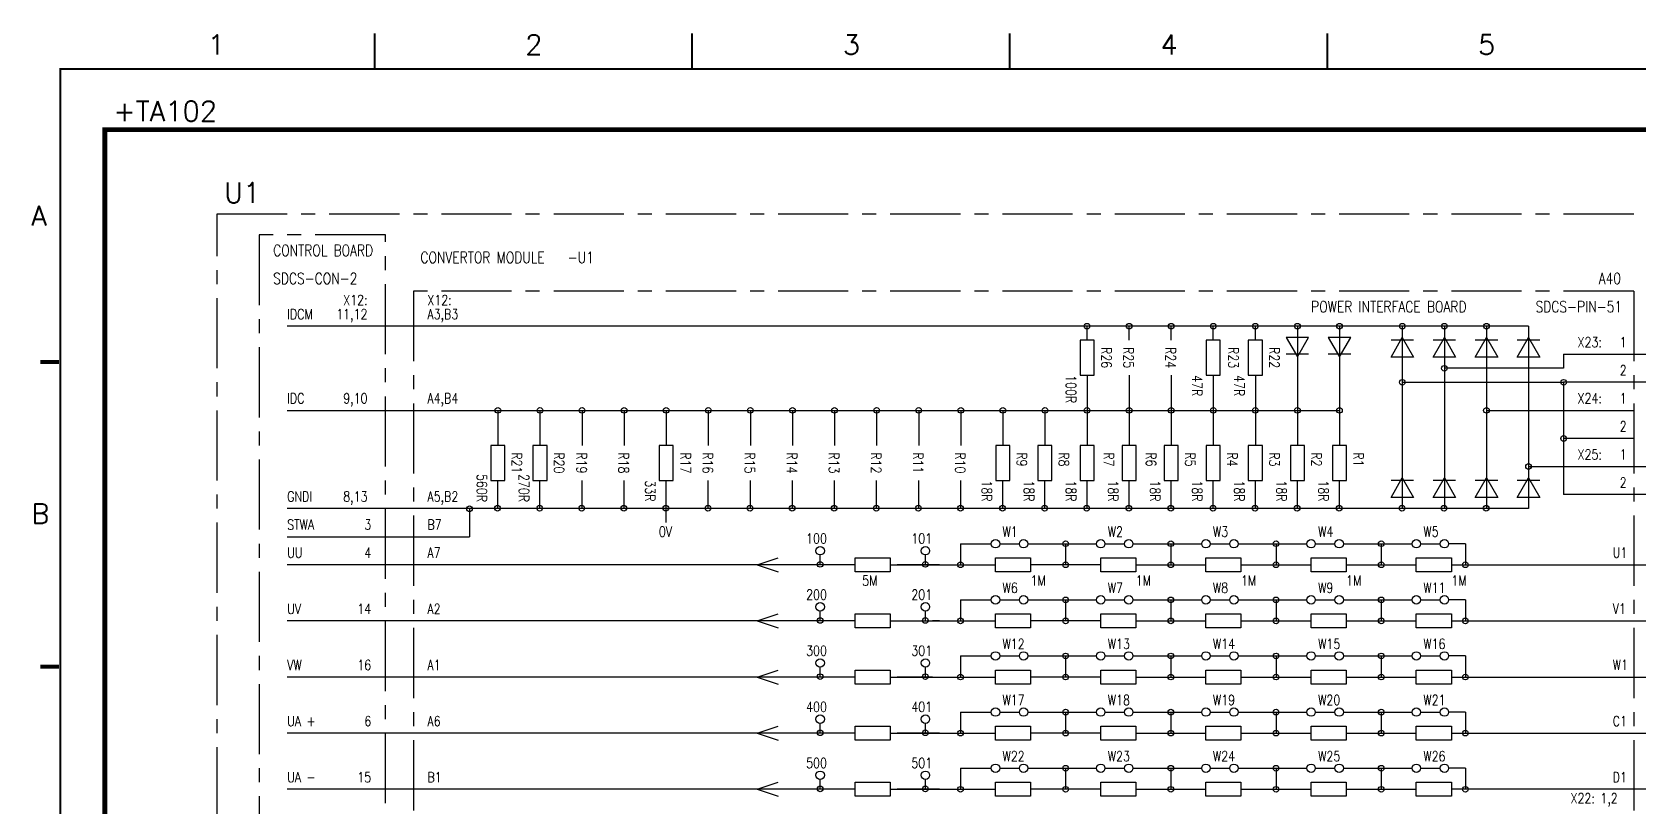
# Model space of a CAD drawing. Extents: x 437 to 897, y -43 to 292.
# Drawn here: x 436.7 to 723.1, y 154.1 to 292.1 of the extents above; entities that cross this region are included whole.
import ezdxf
from ezdxf.enums import TextEntityAlignment as Align

# ---------------------------------------------------------------- set-up
doc = ezdxf.new("R2010")
doc.units = 0
doc.header["$LTSCALE"] = 10
doc.header["$MEASUREMENT"] = 0
doc.linetypes.add('CENTER', pattern=[2, 1.25, -0.25, 0.25, -0.25])
doc.linetypes.add('DASHDOT', pattern=[1, 0.5, -0.25, 0, -0.25])
for name, color, linetype in [('1', 7, 'CONTINUOUS'), ('10', 5, 'CONTINUOUS'), ('2', 7, 'CONTINUOUS'), ('25', 3, 'CONTINUOUS'), ('25PK', 4, 'CENTER'), ('35', 2, 'CONTINUOUS')]:
    doc.layers.add(name, color=color, linetype=linetype)
doc.styles.add('ABBSTYLE', font='ROMANS.SHX', dxfattribs={"width": 0.8})
doc.styles.add('ROMANS', font='romans')
doc.styles.get("Standard").update_dxf_attribs({"font": 'simplex'})

# ---------------------------------------------------------------- blocks, each defined once
blk = doc.blocks.new('newcajec')
at = {"layer": '1'}
for points in [[(47.5, 272.5, 0.3, 0.3, 0), (47.5, 277.91, 0.3, 0.3, 0)], [(95.5, 272.5, 0.3, 0.3, 0), (95.5, 277.91, 0.3, 0.3, 0)], [(143.5, 272.5, 0.3, 0.3, 0), (143.5, 277.91, 0.3, 0.3, 0)], [(191.5, 272.5, 0.3, 0.3, 0), (191.5, 277.91, 0.3, 0.3, 0)], [(-2.99, 228.23, 0.6, 0.6, 0), (-0.18, 228.23, 0.6, 0.6, 0)], [(-2.99, 182.23, 0.6, 0.6, 0), (-0.18, 182.23, 0.6, 0.6, 0)]]:
    blk.add_lwpolyline(points, format="xyseb", dxfattribs=at)
at = {"layer": '1', "const_width": 0.3}
blk.add_lwpolyline([(0, 0), (0, 272.5), (383, 272.5), (383, 0)], close=True, dxfattribs=at)
at = {"layer": '1', "style": 'ROMANS'}
for s, p in [('1', (22.29, 274.68)), ('2', (70.29, 274.68)), ('3', (118.29, 274.68)), ('4', (166.29, 274.68)), ('5', (214.29, 274.68)), ('A', (-4.37, 248.84)), ('B', (-4.37, 203.84))]:
    blk.add_text(s, height=3, dxfattribs=at).set_placement(p)
at = {"layer": '10', "style": 'ROMANS'}
for tag, p in [('REV41', (3.5, 18.74)), ('REV43', (77.7, 18.74)), ('REV31', (3.5, 14.58)), ('REV33', (77.7, 14.58)), ('REV21', (3.5, 10.42)), ('REV23', (77.7, 10.42)), ('REV11', (3.5, 6.27)), ('REV13', (77.7, 6.27))]:
    blk.add_attdef(tag, text='', height=2.5, dxfattribs=at).set_placement(p, align=Align.MIDDLE)
for tag, p, height in [('REV42', (8, 17.49), 2.5), ('SHEETNAME1', (100.5, 15.83), 2.5), ('DESIGNCHECK', (180.74, 14.83), 2.5), ('DOCUMENTTYPE', (216.43, 16.8), 2.5), ('NOTA', (305.32, 15.8), 3), ('REV32', (8, 13.33), 2.5), ('OBJECT', (216.43, 12.4), 2.5), ('SHEETNAME2', (100.5, 11.67), 2.5), ('REV22', (8, 9.17), 2.5), ('SHEETNAME3', (100.5, 7.51), 2.5), ('DRAWINGCHECK', (180.53, 7.71), 2.5), ('CUSTOMER', (216.43, 8.08), 2.5), ('ORDER', (305.32, 7.3), 4.5), ('REV12', (8, 5.01), 2.5), ('SHEETNAME4', (100.5, 3.35), 2.5), ('DOCUMENT_ID', (305.32, 0.93), 4.4), ('USER', (180.63, 0.71), 2.5), ('DEPARTMENT', (271.93, 1.05), 2.5)]:
    blk.add_attdef(tag, p, '', height=height, dxfattribs=at)
for tag, width, p, p2 in [('REV44', 1.221199, (84.53, 17.49), (98.48, 17.49)), ('REV34', 1.221199, (84.53, 13.33), (98.48, 13.33)), ('REV24', 1.221199, (84.53, 9.17), (98.48, 9.17)), ('REV14', 1.221199, (84.53, 5.01), (98.48, 5.01)), ('CREATED2', 7.039915, (282.71, 1.05), (301.14, 1.05))]:
    blk.add_attdef(tag, text='', height=2.5, dxfattribs=dict(at, width=width)).set_placement(p, p2, align=Align.FIT)
for tag, p in [('SHEET', (382, 7.43)), ('NEXTSHEET', (382, 0.5))]:
    blk.add_attdef(tag, text='', height=2.5, dxfattribs=at).set_placement(p, align=Align.RIGHT)

msp = doc.modelspace()

# ---------------------------------------------------------------- linework, layer by layer
at = {"layer": '2', "color": 4, "linetype": 'CENTER'}
msp.add_line((477.16, 255.95), (477.16, 14.7), dxfattribs=at)
at = {"layer": '2', "color": 3, "linetype": 'DASHDOT', "const_width": 0.84}
msp.add_lwpolyline([(449.66, 274.7), (884.66, 274.7), (884.66, -5.8), (449.66, -5.8), (449.66, 274.7)], dxfattribs=at)
at = {"layer": '25PK'}
for p, q in [((469.66, 259.7), (809.66, 259.7)), ((469.66, 259.7), (809.66, 259.7)), ((469.66, 12.2), (469.66, 259.7)), ((499.66, 255.95), (477.16, 255.95)), ((499.66, 14.7), (499.66, 255.95)), ((722.16, 245.95), (504.66, 245.95)), ((504.66, 245.95), (504.66, 14.7)), ((722.16, 245.95), (722.16, 142.51))]:
    msp.add_line(p, q, dxfattribs=at)
at = {"layer": '35'}
for p, q in [((703.41, 239.7), (482.16, 239.7)), ((624.72, 237.2), (624.72, 239.7)), ((632.22, 237.2), (632.22, 239.7)), ((639.72, 237.2), (639.72, 239.7)), ((647.22, 237.2), (647.22, 239.7)), ((654.72, 237.2), (654.72, 239.7)), ((660.22, 237.7), (662.22, 234.23)), ((664.22, 237.7), (660.22, 237.7)), ((662.22, 239.7), (662.22, 218.45)), ((662.22, 234.23), (664.22, 237.7)), ((667.72, 237.7), (669.72, 234.23)), ((671.72, 237.7), (667.72, 237.7)), ((669.72, 239.7), (669.72, 218.45)), ((669.72, 234.23), (671.72, 237.7)), ((680.91, 239.7), (680.91, 207.2)), ((688.41, 239.7), (688.41, 207.2)), ((695.91, 239.7), (695.91, 207.2)), ((703.41, 239.7), (703.41, 207.2)), ((623.47, 237.2), (623.47, 230.95)), ((625.97, 237.2), (623.47, 237.2)), ((625.97, 230.95), (625.97, 237.2)), ((645.97, 237.2), (645.97, 230.95)), ((648.47, 237.2), (645.97, 237.2)), ((648.47, 230.95), (648.47, 237.2)), ((655.97, 237.2), (653.47, 237.2)), ((653.47, 237.2), (653.47, 230.95)), ((655.97, 230.95), (655.97, 237.2)), ((678.91, 234.2), (680.91, 237.66)), ((682.91, 237.2), (678.91, 237.2)), ((680.91, 237.66), (682.91, 234.2)), ((686.41, 234.2), (688.41, 237.66)), ((690.41, 237.2), (686.41, 237.2)), ((688.41, 237.66), (690.41, 234.2)), ((693.91, 234.2), (695.91, 237.66)), ((697.91, 237.2), (693.91, 237.2)), ((695.91, 237.66), (697.91, 234.2)), ((701.41, 234.2), (703.41, 237.66)), ((705.41, 237.2), (701.41, 237.2)), ((703.41, 237.66), (705.41, 234.2)), ((664.22, 234.7), (660.22, 234.7)), ((671.72, 234.7), (667.72, 234.7)), ((682.91, 234.2), (678.91, 234.2)), ((690.41, 234.2), (686.41, 234.2)), ((697.91, 234.2), (693.91, 234.2)), ((705.41, 234.2), (701.41, 234.2)), ((709.66, 234.7), (768.41, 234.7)), ((623.47, 230.95), (625.97, 230.95)), ((624.72, 230.95), (624.72, 218.45)), ((632.22, 230.95), (632.22, 218.45)), ((639.72, 230.95), (639.72, 218.45)), ((645.97, 230.95), (648.47, 230.95)), ((647.22, 230.95), (647.22, 218.45)), ((653.47, 230.95), (655.97, 230.95)), ((654.72, 230.95), (654.72, 218.45)), ((680.91, 229.7), (709.66, 229.7)), ((680.91, 229.7), (680.91, 229.7)), ((709.66, 229.7), (709.66, 209.7)), ((768.41, 229.7), (709.66, 229.7)), ((482.16, 224.7), (669.72, 224.7)), ((519.72, 224.7), (519.72, 218.45)), ((527.22, 224.7), (527.22, 218.45)), ((534.72, 224.7), (534.72, 218.45)), ((542.22, 224.7), (542.22, 218.45)), ((549.72, 224.7), (549.72, 218.45)), ((557.22, 224.7), (557.22, 218.45)), ((564.72, 224.7), (564.72, 218.45)), ((572.22, 224.7), (572.22, 218.45)), ((579.72, 224.7), (579.72, 218.45)), ((587.22, 224.7), (587.22, 218.45)), ((594.72, 224.7), (594.72, 218.45)), ((602.22, 224.7), (602.22, 218.45)), ((609.72, 224.7), (609.72, 218.45)), ((617.22, 224.7), (617.22, 218.45)), ((695.91, 224.7), (722.16, 224.7)), ((518.47, 218.45), (518.47, 212.2)), ((520.97, 218.45), (518.47, 218.45)), ((520.97, 212.2), (520.97, 218.45)), ((525.97, 218.45), (525.97, 212.2)), ((528.47, 218.45), (525.97, 218.45)), ((528.47, 212.2), (528.47, 218.45)), ((548.47, 218.45), (548.47, 212.2)), ((550.97, 218.45), (548.47, 218.45)), ((550.97, 212.2), (550.97, 218.45)), ((610.97, 218.45), (608.47, 218.45)), ((608.47, 218.45), (608.47, 212.2)), ((610.97, 212.2), (610.97, 218.45)), ((615.97, 218.45), (615.97, 212.2)), ((618.47, 218.45), (615.97, 218.45)), ((618.47, 212.2), (618.47, 218.45)), ((623.47, 218.45), (623.47, 212.2)), ((625.97, 218.45), (623.47, 218.45)), ((625.97, 212.2), (625.97, 218.45)), ((630.97, 218.45), (630.97, 212.2)), ((633.47, 218.45), (630.97, 218.45)), ((633.47, 212.2), (633.47, 218.45)), ((638.47, 218.45), (638.47, 212.2)), ((640.97, 218.45), (638.47, 218.45)), ((640.97, 212.2), (640.97, 218.45)), ((645.97, 218.45), (645.97, 212.2)), ((648.47, 218.45), (645.97, 218.45)), ((648.47, 212.2), (648.47, 218.45)), ((653.47, 218.45), (653.47, 212.2)), ((655.97, 218.45), (653.47, 218.45)), ((655.97, 212.2), (655.97, 218.45)), ((660.97, 218.45), (660.97, 212.2)), ((663.47, 218.45), (660.97, 218.45)), ((663.47, 212.2), (663.47, 218.45)), ((668.47, 218.45), (668.47, 212.2)), ((670.97, 218.45), (668.47, 218.45)), ((670.97, 212.2), (670.97, 218.45)), ((722.16, 219.7), (709.66, 219.7)), ((518.47, 212.2), (520.97, 212.2)), ((519.72, 207.2), (519.72, 212.2)), ((525.97, 212.2), (528.47, 212.2)), ((527.22, 207.2), (527.22, 212.2)), ((534.72, 207.2), (534.72, 212.2)), ((542.22, 207.2), (542.22, 212.2)), ((548.47, 212.2), (550.97, 212.2)), ((549.72, 204.7), (549.72, 212.2)), ((557.22, 207.2), (557.22, 212.2)), ((564.72, 207.2), (564.72, 212.2)), ((572.22, 207.2), (572.22, 212.2)), ((579.72, 207.2), (579.72, 212.2)), ((587.22, 207.2), (587.22, 212.2)), ((594.72, 207.2), (594.72, 212.2)), ((602.22, 207.2), (602.22, 212.2)), ((608.47, 212.2), (610.97, 212.2)), ((609.72, 207.2), (609.72, 212.2)), ((615.97, 212.2), (618.47, 212.2)), ((617.22, 207.2), (617.22, 212.2)), ((623.47, 212.2), (625.97, 212.2)), ((624.72, 207.2), (624.72, 212.2)), ((630.97, 212.2), (633.47, 212.2)), ((632.22, 207.2), (632.22, 212.2)), ((638.47, 212.2), (640.97, 212.2)), ((639.72, 207.2), (639.72, 212.2)), ((645.97, 212.2), (648.47, 212.2)), ((647.22, 207.2), (647.22, 212.2)), ((653.47, 212.2), (655.97, 212.2)), ((654.72, 207.2), (654.72, 212.2)), ((660.97, 212.2), (663.47, 212.2)), ((662.22, 207.2), (662.22, 212.2)), ((668.47, 212.2), (670.97, 212.2)), ((669.72, 207.2), (669.72, 212.2)), ((678.91, 209.2), (680.91, 212.66)), ((682.91, 212.2), (678.91, 212.2)), ((680.91, 212.66), (682.91, 209.2)), ((686.41, 209.2), (688.41, 212.66)), ((690.41, 212.2), (686.41, 212.2)), ((688.41, 212.66), (690.41, 209.2)), ((693.91, 209.2), (695.91, 212.66)), ((697.91, 212.2), (693.91, 212.2)), ((695.91, 212.66), (697.91, 209.2)), ((701.41, 209.2), (703.41, 212.66)), ((705.41, 212.2), (701.41, 212.2)), ((703.41, 214.7), (788.41, 214.7)), ((703.41, 212.66), (705.41, 209.2)), ((682.91, 209.2), (678.91, 209.2)), ((690.41, 209.2), (686.41, 209.2)), ((697.91, 209.2), (693.91, 209.2)), ((705.41, 209.2), (701.41, 209.2)), ((788.41, 209.7), (709.66, 209.7)), ((703.41, 207.2), (482.16, 207.2)), ((514.66, 207.2), (514.66, 202.2)), ((482.16, 202.2), (514.66, 202.2)), ((602.16, 200.95), (602.16, 197.2)), ((602.16, 200.95), (607.66, 200.95)), ((609.16, 200.95), (612.66, 200.95)), ((614.16, 200.95), (626.41, 200.95)), ((620.91, 200.95), (620.91, 197.2)), ((627.91, 200.95), (631.41, 200.95)), ((632.91, 200.95), (645.16, 200.95)), ((639.66, 200.95), (639.66, 197.2)), ((646.66, 200.95), (650.16, 200.95)), ((651.66, 200.95), (663.91, 200.95)), ((658.41, 200.95), (658.41, 197.2)), ((665.41, 200.95), (668.91, 200.95)), ((670.41, 200.95), (682.66, 200.95)), ((677.16, 200.95), (677.16, 197.2)), ((684.16, 200.95), (687.66, 200.95)), ((692.16, 200.95), (689.16, 200.95)), ((692.16, 200.95), (692.16, 197.2)), ((565.91, 197.2), (569.66, 198.45)), ((577.16, 197.2), (577.16, 198.95)), ((583.41, 198.45), (589.66, 198.45)), ((583.41, 195.95), (583.41, 198.45)), ((589.66, 198.45), (589.66, 195.95)), ((595.91, 197.2), (595.91, 198.95)), ((608.41, 198.45), (614.66, 198.45)), ((608.41, 195.95), (608.41, 198.45)), ((614.66, 198.45), (614.66, 195.95)), ((627.16, 198.45), (633.41, 198.45)), ((627.16, 195.95), (627.16, 198.45)), ((633.41, 198.45), (633.41, 195.95)), ((645.91, 198.45), (652.16, 198.45)), ((645.91, 195.95), (645.91, 198.45)), ((652.16, 198.45), (652.16, 195.95)), ((664.66, 198.45), (670.91, 198.45)), ((664.66, 195.95), (664.66, 198.45)), ((670.91, 198.45), (670.91, 195.95)), ((683.41, 198.45), (689.66, 198.45)), ((683.41, 195.95), (683.41, 198.45)), ((689.66, 198.45), (689.66, 195.95)), ((583.41, 197.2), (482.16, 197.2)), ((565.91, 197.2), (569.66, 195.95)), ((589.66, 195.95), (583.41, 195.95)), ((589.66, 197.2), (608.41, 197.2)), ((598.41, 197.2), (590.91, 197.2)), ((614.66, 195.95), (608.41, 195.95)), ((627.16, 197.2), (614.66, 197.2)), ((633.41, 195.95), (627.16, 195.95)), ((633.41, 197.2), (645.91, 197.2)), ((652.16, 195.95), (645.91, 195.95)), ((652.16, 197.2), (664.66, 197.2)), ((670.91, 195.95), (664.66, 195.95)), ((670.91, 197.2), (683.41, 197.2)), ((689.66, 195.95), (683.41, 195.95)), ((689.66, 197.2), (767.16, 197.2)), ((602.16, 190.95), (607.66, 190.95)), ((602.16, 190.95), (602.16, 187.2)), ((609.16, 190.95), (612.66, 190.95)), ((614.16, 190.95), (626.41, 190.95)), ((620.91, 190.95), (620.91, 187.2)), ((627.91, 190.95), (631.41, 190.95)), ((632.91, 190.95), (645.16, 190.95)), ((639.66, 190.95), (639.66, 187.2)), ((646.66, 190.95), (650.16, 190.95)), ((651.66, 190.95), (663.91, 190.95)), ((658.41, 190.95), (658.41, 187.2)), ((665.41, 190.95), (668.91, 190.95)), ((670.41, 190.95), (682.66, 190.95)), ((677.16, 190.95), (677.16, 187.2)), ((684.16, 190.95), (687.66, 190.95)), ((692.16, 190.95), (689.16, 190.95)), ((692.16, 190.95), (692.16, 187.2)), ((583.41, 187.2), (482.16, 187.2)), ((565.91, 187.2), (569.66, 188.45)), ((565.91, 187.2), (569.66, 185.95)), ((577.16, 187.2), (577.16, 188.95)), ((583.41, 185.95), (583.41, 188.45)), ((583.41, 188.45), (589.66, 188.45)), ((589.66, 188.45), (589.66, 185.95)), ((589.66, 187.2), (608.41, 187.2)), ((595.91, 187.2), (595.91, 188.95)), ((598.41, 187.2), (597.16, 187.2)), ((608.41, 188.45), (614.66, 188.45)), ((608.41, 185.95), (608.41, 188.45)), ((614.66, 188.45), (614.66, 185.95)), ((627.16, 187.2), (614.66, 187.2)), ((627.16, 188.45), (633.41, 188.45)), ((627.16, 185.95), (627.16, 188.45)), ((633.41, 188.45), (633.41, 185.95)), ((633.41, 187.2), (645.91, 187.2)), ((645.91, 188.45), (652.16, 188.45)), ((645.91, 185.95), (645.91, 188.45)), ((652.16, 188.45), (652.16, 185.95)), ((652.16, 187.2), (664.66, 187.2)), ((664.66, 185.95), (664.66, 188.45)), ((664.66, 188.45), (670.91, 188.45)), ((670.91, 188.45), (670.91, 185.95)), ((670.91, 187.2), (683.41, 187.2)), ((683.41, 185.95), (683.41, 188.45)), ((683.41, 188.45), (689.66, 188.45)), ((689.66, 188.45), (689.66, 185.95)), ((689.66, 187.2), (777.16, 187.2)), ((589.66, 185.95), (583.41, 185.95)), ((614.66, 185.95), (608.41, 185.95)), ((633.41, 185.95), (627.16, 185.95)), ((652.16, 185.95), (645.91, 185.95)), ((670.91, 185.95), (664.66, 185.95)), ((689.66, 185.95), (683.41, 185.95)), ((602.16, 180.95), (602.16, 177.2)), ((602.16, 180.95), (607.66, 180.95)), ((609.16, 180.95), (612.66, 180.95)), ((614.16, 180.95), (626.41, 180.95)), ((620.91, 180.95), (620.91, 177.2)), ((627.91, 180.95), (631.41, 180.95)), ((632.91, 180.95), (645.16, 180.95)), ((639.66, 180.95), (639.66, 177.2)), ((646.66, 180.95), (650.16, 180.95)), ((651.66, 180.95), (663.91, 180.95)), ((658.41, 180.95), (658.41, 177.2)), ((665.41, 180.95), (668.91, 180.95)), ((670.41, 180.95), (682.66, 180.95)), ((677.16, 180.95), (677.16, 177.2)), ((684.16, 180.95), (687.66, 180.95)), ((692.16, 180.95), (689.16, 180.95)), ((692.16, 180.95), (692.16, 177.2)), ((565.91, 177.2), (569.66, 178.45)), ((577.16, 177.2), (577.16, 178.95)), ((583.41, 178.45), (589.66, 178.45)), ((583.41, 175.95), (583.41, 178.45)), ((589.66, 178.45), (589.66, 175.95)), ((595.91, 177.2), (595.91, 178.95)), ((608.41, 178.45), (614.66, 178.45)), ((608.41, 175.95), (608.41, 178.45)), ((614.66, 178.45), (614.66, 175.95)), ((627.16, 178.45), (633.41, 178.45)), ((627.16, 175.95), (627.16, 178.45)), ((633.41, 178.45), (633.41, 175.95)), ((645.91, 178.45), (652.16, 178.45)), ((645.91, 175.95), (645.91, 178.45)), ((652.16, 178.45), (652.16, 175.95)), ((664.66, 178.45), (670.91, 178.45)), ((664.66, 175.95), (664.66, 178.45)), ((670.91, 178.45), (670.91, 175.95)), ((683.41, 178.45), (689.66, 178.45)), ((683.41, 175.95), (683.41, 178.45)), ((689.66, 178.45), (689.66, 175.95)), ((583.41, 177.2), (482.16, 177.2)), ((565.91, 177.2), (569.66, 175.95)), ((589.66, 175.95), (583.41, 175.95)), ((589.66, 177.2), (608.41, 177.2)), ((597.16, 177.2), (590.91, 177.2)), ((614.66, 175.95), (608.41, 175.95)), ((627.16, 177.2), (614.66, 177.2)), ((633.41, 175.95), (627.16, 175.95)), ((633.41, 177.2), (645.91, 177.2)), ((652.16, 175.95), (645.91, 175.95)), ((652.16, 177.2), (664.66, 177.2)), ((670.91, 175.95), (664.66, 175.95)), ((670.91, 177.2), (683.41, 177.2)), ((689.66, 175.95), (683.41, 175.95)), ((689.66, 177.2), (787.16, 177.2)), ((602.16, 170.95), (607.66, 170.95)), ((602.16, 170.95), (602.16, 167.2)), ((609.16, 170.95), (612.66, 170.95)), ((614.16, 170.95), (626.41, 170.95)), ((620.91, 170.95), (620.91, 167.2)), ((627.91, 170.95), (631.41, 170.95)), ((632.91, 170.95), (645.16, 170.95)), ((639.66, 170.95), (639.66, 167.2)), ((646.66, 170.95), (650.16, 170.95)), ((651.66, 170.95), (663.91, 170.95)), ((658.41, 170.95), (658.41, 167.2)), ((665.41, 170.95), (668.91, 170.95)), ((670.41, 170.95), (682.66, 170.95)), ((677.16, 170.95), (677.16, 167.2)), ((684.16, 170.95), (687.66, 170.95)), ((692.16, 170.95), (689.16, 170.95)), ((692.16, 170.95), (692.16, 167.2)), ((583.41, 167.2), (482.16, 167.2)), ((565.91, 167.2), (569.66, 168.45)), ((565.91, 167.2), (569.66, 165.95)), ((577.16, 167.2), (577.16, 168.95)), ((583.41, 168.45), (589.66, 168.45)), ((583.41, 165.95), (583.41, 168.45)), ((589.66, 168.45), (589.66, 165.95)), ((589.66, 167.2), (608.41, 167.2)), ((598.41, 167.2), (590.91, 167.2)), ((595.91, 167.2), (595.91, 168.95)), ((608.41, 168.45), (614.66, 168.45)), ((608.41, 165.95), (608.41, 168.45)), ((614.66, 168.45), (614.66, 165.95)), ((627.16, 167.2), (614.66, 167.2)), ((627.16, 168.45), (633.41, 168.45)), ((627.16, 165.95), (627.16, 168.45)), ((633.41, 168.45), (633.41, 165.95)), ((633.41, 167.2), (645.91, 167.2)), ((645.91, 168.45), (652.16, 168.45)), ((645.91, 165.95), (645.91, 168.45)), ((652.16, 168.45), (652.16, 165.95)), ((652.16, 167.2), (664.66, 167.2)), ((664.66, 168.45), (670.91, 168.45)), ((664.66, 165.95), (664.66, 168.45)), ((670.91, 168.45), (670.91, 165.95)), ((670.91, 167.2), (683.41, 167.2)), ((683.41, 168.45), (689.66, 168.45)), ((683.41, 165.95), (683.41, 168.45)), ((689.66, 168.45), (689.66, 165.95)), ((689.66, 167.2), (827.26, 167.2)), ((589.66, 165.95), (583.41, 165.95)), ((614.66, 165.95), (608.41, 165.95)), ((633.41, 165.95), (627.16, 165.95)), ((652.16, 165.95), (645.91, 165.95)), ((670.91, 165.95), (664.66, 165.95)), ((689.66, 165.95), (683.41, 165.95)), ((602.16, 160.95), (602.16, 157.2)), ((602.16, 160.95), (607.66, 160.95)), ((609.16, 160.95), (612.66, 160.95)), ((614.16, 160.95), (626.41, 160.95)), ((620.91, 160.95), (620.91, 157.2)), ((627.91, 160.95), (631.41, 160.95)), ((632.91, 160.95), (645.16, 160.95)), ((639.66, 160.95), (639.66, 157.2)), ((646.66, 160.95), (650.16, 160.95)), ((651.66, 160.95), (663.91, 160.95)), ((658.41, 160.95), (658.41, 157.2)), ((665.41, 160.95), (668.91, 160.95)), ((670.41, 160.95), (682.66, 160.95)), ((677.16, 160.95), (677.16, 157.2)), ((684.16, 160.95), (687.66, 160.95)), ((692.16, 160.95), (689.16, 160.95)), ((692.16, 160.95), (692.16, 157.2)), ((565.91, 157.2), (569.66, 158.45)), ((577.16, 157.2), (577.16, 158.95)), ((583.41, 158.45), (589.66, 158.45)), ((583.41, 155.95), (583.41, 158.45)), ((589.66, 158.45), (589.66, 155.95)), ((595.91, 157.2), (595.91, 158.95)), ((608.41, 158.45), (614.66, 158.45)), ((608.41, 155.95), (608.41, 158.45)), ((614.66, 158.45), (614.66, 155.95)), ((627.16, 158.45), (633.41, 158.45)), ((627.16, 155.95), (627.16, 158.45)), ((633.41, 158.45), (633.41, 155.95)), ((645.91, 158.45), (652.16, 158.45)), ((645.91, 155.95), (645.91, 158.45)), ((652.16, 158.45), (652.16, 155.95)), ((664.66, 158.45), (670.91, 158.45)), ((664.66, 155.95), (664.66, 158.45)), ((670.91, 158.45), (670.91, 155.95)), ((683.41, 158.45), (689.66, 158.45)), ((683.41, 155.95), (683.41, 158.45)), ((689.66, 158.45), (689.66, 155.95)), ((583.41, 157.2), (482.16, 157.2)), ((565.91, 157.2), (569.66, 155.95)), ((589.66, 155.95), (583.41, 155.95)), ((589.66, 157.2), (608.41, 157.2)), ((598.41, 157.2), (590.91, 157.2)), ((614.66, 155.95), (608.41, 155.95)), ((627.16, 157.2), (614.66, 157.2)), ((633.41, 155.95), (627.16, 155.95)), ((633.41, 157.2), (645.91, 157.2)), ((652.16, 155.95), (645.91, 155.95)), ((652.16, 157.2), (664.66, 157.2)), ((670.91, 155.95), (664.66, 155.95)), ((670.91, 157.2), (683.41, 157.2)), ((689.66, 155.95), (683.41, 155.95)), ((689.6, 157.27), (727.16, 157.27))]:
    msp.add_line(p, q, dxfattribs=at)
msp.add_lwpolyline([(709.66, 234.7), (709.66, 232.2), (688.41, 232.2)], dxfattribs=at)
for centre, radius in [((624.72, 239.7), 0.5), ((632.22, 239.7), 0.5), ((639.72, 239.7), 0.5), ((647.22, 239.7), 0.5), ((654.72, 239.7), 0.5), ((662.22, 239.7), 0.5), ((669.72, 239.7), 0.5), ((680.91, 239.7), 0.5), ((688.41, 239.7), 0.5), ((695.91, 239.7), 0.5), ((688.41, 232.2), 0.5), ((680.91, 229.7), 0.5), ((709.66, 229.7), 0.5), ((519.72, 224.7), 0.5), ((527.22, 224.7), 0.5), ((534.72, 224.7), 0.5), ((542.22, 224.7), 0.5), ((549.72, 224.7), 0.5), ((557.22, 224.7), 0.5), ((564.72, 224.7), 0.5), ((572.22, 224.7), 0.5), ((579.72, 224.7), 0.5), ((587.22, 224.7), 0.5), ((594.72, 224.7), 0.5), ((602.22, 224.7), 0.5), ((609.72, 224.7), 0.5), ((617.22, 224.7), 0.5), ((624.72, 224.7), 0.5), ((632.22, 224.7), 0.5), ((639.72, 224.7), 0.5), ((647.22, 224.7), 0.5), ((654.72, 224.7), 0.5), ((662.22, 224.7), 0.5), ((669.72, 224.7), 0.5), ((695.91, 224.7), 0.5), ((709.66, 219.7), 0.5), ((703.41, 214.7), 0.5), ((514.66, 207.17), 0.5), ((519.66, 207.27), 0.5), ((527.16, 207.27), 0.5), ((534.66, 207.27), 0.5), ((542.16, 207.27), 0.5), ((549.66, 207.27), 0.5), ((557.16, 207.27), 0.5), ((564.66, 207.27), 0.5), ((572.16, 207.27), 0.5), ((579.66, 207.27), 0.5), ((587.16, 207.27), 0.5), ((594.66, 207.27), 0.5), ((602.16, 207.27), 0.5), ((609.66, 207.27), 0.5), ((617.16, 207.27), 0.5), ((624.66, 207.27), 0.5), ((632.16, 207.27), 0.5), ((639.66, 207.27), 0.5), ((647.16, 207.27), 0.5), ((654.66, 207.27), 0.5), ((662.16, 207.27), 0.5), ((669.66, 207.27), 0.5), ((680.85, 207.27), 0.5), ((688.35, 207.27), 0.5), ((695.85, 207.27), 0.5), ((608.41, 200.95), 0.75), ((613.41, 200.95), 0.75), ((620.91, 200.95), 0.5), ((627.16, 200.95), 0.75), ((632.16, 200.95), 0.75), ((639.66, 200.95), 0.5), ((645.91, 200.95), 0.75), ((650.91, 200.95), 0.75), ((658.41, 200.95), 0.5), ((664.66, 200.95), 0.75), ((669.66, 200.95), 0.75), ((677.16, 200.95), 0.5), ((683.41, 200.95), 0.75), ((688.41, 200.95), 0.75), ((577.16, 199.7), 0.75), ((577.16, 197.27), 0.5), ((595.91, 199.7), 0.75), ((595.91, 197.27), 0.5), ((602.16, 197.2), 0.5), ((620.91, 197.2), 0.5), ((639.66, 197.2), 0.5), ((658.41, 197.2), 0.5), ((677.16, 197.2), 0.5), ((692.16, 197.2), 0.5), ((577.16, 189.7), 0.75), ((595.91, 189.7), 0.75), ((608.41, 190.95), 0.75), ((613.41, 190.95), 0.75), ((620.91, 190.95), 0.5), ((627.16, 190.95), 0.75), ((632.16, 190.95), 0.75), ((639.66, 190.95), 0.5), ((645.91, 190.95), 0.75), ((650.91, 190.95), 0.75), ((658.41, 190.95), 0.5), ((664.66, 190.95), 0.75), ((669.66, 190.95), 0.75), ((677.16, 190.95), 0.5), ((683.41, 190.95), 0.75), ((688.41, 190.95), 0.75), ((577.16, 187.27), 0.5), ((595.91, 187.27), 0.5), ((602.16, 187.2), 0.5), ((620.91, 187.2), 0.5), ((639.66, 187.2), 0.5), ((658.41, 187.2), 0.5), ((677.16, 187.2), 0.5), ((692.16, 187.2), 0.5), ((577.16, 179.7), 0.75), ((595.91, 179.7), 0.75), ((608.41, 180.95), 0.75), ((613.41, 180.95), 0.75), ((620.91, 180.95), 0.5), ((627.16, 180.95), 0.75), ((632.16, 180.95), 0.75), ((639.66, 180.95), 0.5), ((645.91, 180.95), 0.75), ((650.91, 180.95), 0.75), ((658.41, 180.95), 0.5), ((664.66, 180.95), 0.75), ((669.66, 180.95), 0.75), ((677.16, 180.95), 0.5), ((683.41, 180.95), 0.75), ((688.41, 180.95), 0.75), ((577.16, 177.27), 0.5), ((595.91, 177.27), 0.5), ((602.16, 177.2), 0.5), ((620.91, 177.2), 0.5), ((639.66, 177.2), 0.5), ((658.41, 177.2), 0.5), ((677.16, 177.2), 0.5), ((692.16, 177.2), 0.5), ((577.16, 169.7), 0.75), ((595.91, 169.7), 0.75), ((608.41, 170.95), 0.75), ((613.41, 170.95), 0.75), ((620.91, 170.95), 0.5), ((627.16, 170.95), 0.75), ((632.16, 170.95), 0.75), ((639.66, 170.95), 0.5), ((645.91, 170.95), 0.75), ((650.91, 170.95), 0.75), ((658.41, 170.95), 0.5), ((664.66, 170.95), 0.75), ((669.66, 170.95), 0.75), ((677.16, 170.95), 0.5), ((683.41, 170.95), 0.75), ((688.41, 170.95), 0.75), ((577.16, 167.27), 0.5), ((595.91, 167.27), 0.5), ((602.16, 167.2), 0.5), ((620.91, 167.2), 0.5), ((639.66, 167.2), 0.5), ((658.41, 167.2), 0.5), ((677.16, 167.2), 0.5), ((692.16, 167.2), 0.5), ((577.16, 159.7), 0.75), ((595.91, 159.7), 0.75), ((608.41, 160.95), 0.75), ((613.41, 160.95), 0.75), ((620.91, 160.95), 0.5), ((627.16, 160.95), 0.75), ((632.16, 160.95), 0.75), ((639.66, 160.95), 0.5), ((645.91, 160.95), 0.75), ((650.91, 160.95), 0.75), ((658.41, 160.95), 0.5), ((664.66, 160.95), 0.75), ((669.66, 160.95), 0.75), ((677.16, 160.95), 0.5), ((683.41, 160.95), 0.75), ((688.41, 160.95), 0.75), ((577.16, 157.27), 0.5), ((595.91, 157.27), 0.5), ((602.16, 157.2), 0.5), ((620.91, 157.2), 0.5), ((639.66, 157.2), 0.5), ((658.41, 157.2), 0.5), ((677.16, 157.2), 0.5), ((692.16, 157.2), 0.5)]:
    msp.add_circle(centre, radius, dxfattribs=at)

# ---------------------------------------------------------------- block references
at = {"layer": '2', "color": 7, "xscale": 1.179386999999981, "yscale": 1.179386999999981, "zscale": 1.179387}
msp.add_blockref('newcajec', (441.71, -35.87), dxfattribs=at)

# ---------------------------------------------------------------- texts
at = {"layer": '2', "color": 6}
for s, p in [('+TA102', (451.16, 276.2)), ('U1', (470.91, 261.7))]:
    msp.add_text(s, height=3.6, dxfattribs=at).set_placement(p)
at = {"layer": '25', "style": 'ABBSTYLE', "width": 0.8}
for s, height, p in [('CONTROL BOARD', 2, (479.66, 252.2)), ('CONVERTOR MODULE', 2, (505.91, 250.95)), ('-U1', 2, (532.16, 250.95)), ('SDCS-CON-2', 2, (479.66, 247.2)), ('A40', 2, (715.91, 247.2)), ('X12:', 1.8, (492.16, 243.45)), ('X12:', 1.8, (507.16, 243.45)), ('POWER INTERFACE BOARD', 2, (664.66, 242.17)), ('SDCS-PIN-51', 2, (704.66, 242.17)), ('IDCM', 1.8, (482.16, 240.95)), ('11,12', 1.8, (490.91, 240.95)), ('A3,B3', 1.8, (507.16, 240.95)), ('X23:', 1.8, (712.16, 235.95)), ('1', 1.8, (719.66, 235.95)), ('2', 1.8, (719.66, 230.95)), ('IDC', 1.8, (482.16, 225.95)), ('9,10  ', 1.8, (492.16, 225.95)), ('A4,B4', 1.8, (507.16, 225.95)), ('X24:', 1.8, (712.16, 225.95)), ('1', 1.8, (719.66, 225.95)), ('2', 1.8, (719.66, 220.95)), ('X25:', 1.8, (712.16, 215.95)), ('1', 1.8, (719.66, 215.95)), ('2', 1.8, (719.66, 210.95)), ('GNDI', 1.8, (482.16, 208.45)), ('8,13', 1.8, (492.16, 208.45)), ('A5,B2', 1.8, (507.16, 208.45)), ('STWA', 1.8, (482.16, 203.45)), ('3', 1.8, (495.91, 203.45)), ('B7', 1.8, (507.16, 203.45)), ('0V', 1.8, (548.41, 202.2)), ('W1', 1.8, (609.66, 202.2)), ('W2', 1.8, (628.41, 202.2)), ('W3', 1.8, (647.16, 202.2)), ('W4', 1.8, (665.91, 202.2)), ('W5', 1.8, (684.66, 202.2)), ('100', 1.8, (574.66, 200.98)), ('101', 1.8, (593.41, 200.98)), ('UU', 1.8, (482.16, 198.45)), ('4', 1.8, (495.91, 198.45)), ('A7', 1.8, (507.16, 198.45)), ('U1', 1.8, (718.41, 198.45)), ('5M', 1.8, (584.66, 193.48)), ('1M', 1.8, (614.66, 193.48)), ('1M', 1.8, (633.41, 193.48)), ('1M', 1.8, (652.16, 193.48)), ('1M', 1.8, (670.91, 193.48)), ('1M', 1.8, (689.66, 193.48)), ('200', 1.8, (574.66, 190.98)), ('201', 1.8, (593.41, 190.98)), ('W6', 1.8, (609.66, 192.2)), ('W7', 1.8, (628.41, 192.2)), ('W8', 1.8, (647.16, 192.2)), ('W9', 1.8, (665.91, 192.2)), ('W11', 1.8, (684.66, 192.2)), ('UV', 1.8, (482.16, 188.45)), ('14', 1.8, (494.66, 188.45)), ('A2', 1.8, (507.16, 188.45)), ('V1', 1.8, (718.41, 188.48)), ('W12', 1.8, (609.66, 182.2)), ('W13', 1.8, (628.41, 182.2)), ('W14', 1.8, (647.16, 182.2)), ('W15', 1.8, (665.91, 182.2)), ('W16', 1.8, (684.66, 182.2)), ('300', 1.8, (574.66, 180.98)), ('301', 1.8, (593.41, 180.98)), ('VW', 1.8, (482.16, 178.45)), ('16', 1.8, (494.66, 178.45)), ('A1', 1.8, (507.16, 178.45)), ('W1', 1.8, (718.41, 178.48)), ('400', 1.8, (574.66, 170.98)), ('401', 1.8, (593.41, 170.98)), ('W17', 1.8, (609.66, 172.2)), ('W18', 1.8, (628.41, 172.2)), ('W19', 1.8, (647.16, 172.2)), ('W20', 1.8, (665.91, 172.2)), ('W21', 1.8, (684.66, 172.2)), ('UA +', 1.8, (482.16, 168.45)), ('6', 1.8, (495.91, 168.45)), ('A6', 1.8, (507.16, 168.45)), ('C1', 1.8, (718.41, 168.45)), ('W22', 1.8, (609.66, 162.2)), ('W23', 1.8, (628.41, 162.2)), ('W24', 1.8, (647.16, 162.2)), ('W25', 1.8, (665.91, 162.2)), ('W26', 1.8, (684.66, 162.2)), ('500', 1.8, (574.66, 160.98)), ('501', 1.8, (593.41, 160.98)), ('UA -', 1.8, (482.16, 158.45)), ('15', 1.8, (494.66, 158.45)), ('B1', 1.8, (507.16, 158.45)), ('D1', 1.8, (718.41, 158.45)), ('X22: 1,2', 1.8, (710.91, 154.7))]:
    msp.add_text(s, height=height, dxfattribs=at).set_placement(p)
for s, p in [('R26', (627.28, 235.98)), ('R25', (631.23, 235.98)), ('R24', (638.73, 235.98)), ('R23', (649.93, 235.98)), ('R22', (657.22, 235.98)), ('100R', (620.97, 230.98)), ('47R', (643.47, 230.98)), ('47R', (650.97, 230.98)), ('R21', (522.2, 217.23)), ('R20', (529.72, 217.23)), ('R19', (533.75, 217.23)), ('R18', (541.23, 217.23)), ('R17', (552.28, 217.23)), ('R16', (556.23, 217.23)), ('R15', (563.73, 217.23)), ('R14', (571.23, 217.23)), ('R13', (578.73, 217.23)), ('R12', (586.23, 217.23)), ('R11', (593.73, 217.23)), ('R10', (601.23, 217.23)), ('R9', (612.2, 217.23)), ('R8', (619.7, 217.23)), ('R7', (627.72, 217.23)), ('R6', (635.22, 217.23)), ('R5', (642.22, 217.23)), ('R4', (649.72, 217.23)), ('R3', (657.22, 217.23)), ('R2', (664.72, 217.23)), ('R1', (672.22, 217.23)), ('560R', (515.97, 213.37)), ('270R', (523.47, 213.37)), ('33R', (545.97, 212.23)), ('18R', (605.97, 212.23)), ('18R', (613.47, 212.23)), ('18R', (620.97, 212.23)), ('18R', (628.47, 212.23)), ('18R', (635.97, 212.23)), ('18R', (643.47, 212.23)), ('18R', (650.97, 212.23)), ('18R', (658.47, 212.23)), ('18R', (665.97, 212.23))]:
    msp.add_text(s, height=1.8, rotation=270, dxfattribs=at).set_placement(p)

doc.saveas('drawing.dxf')
